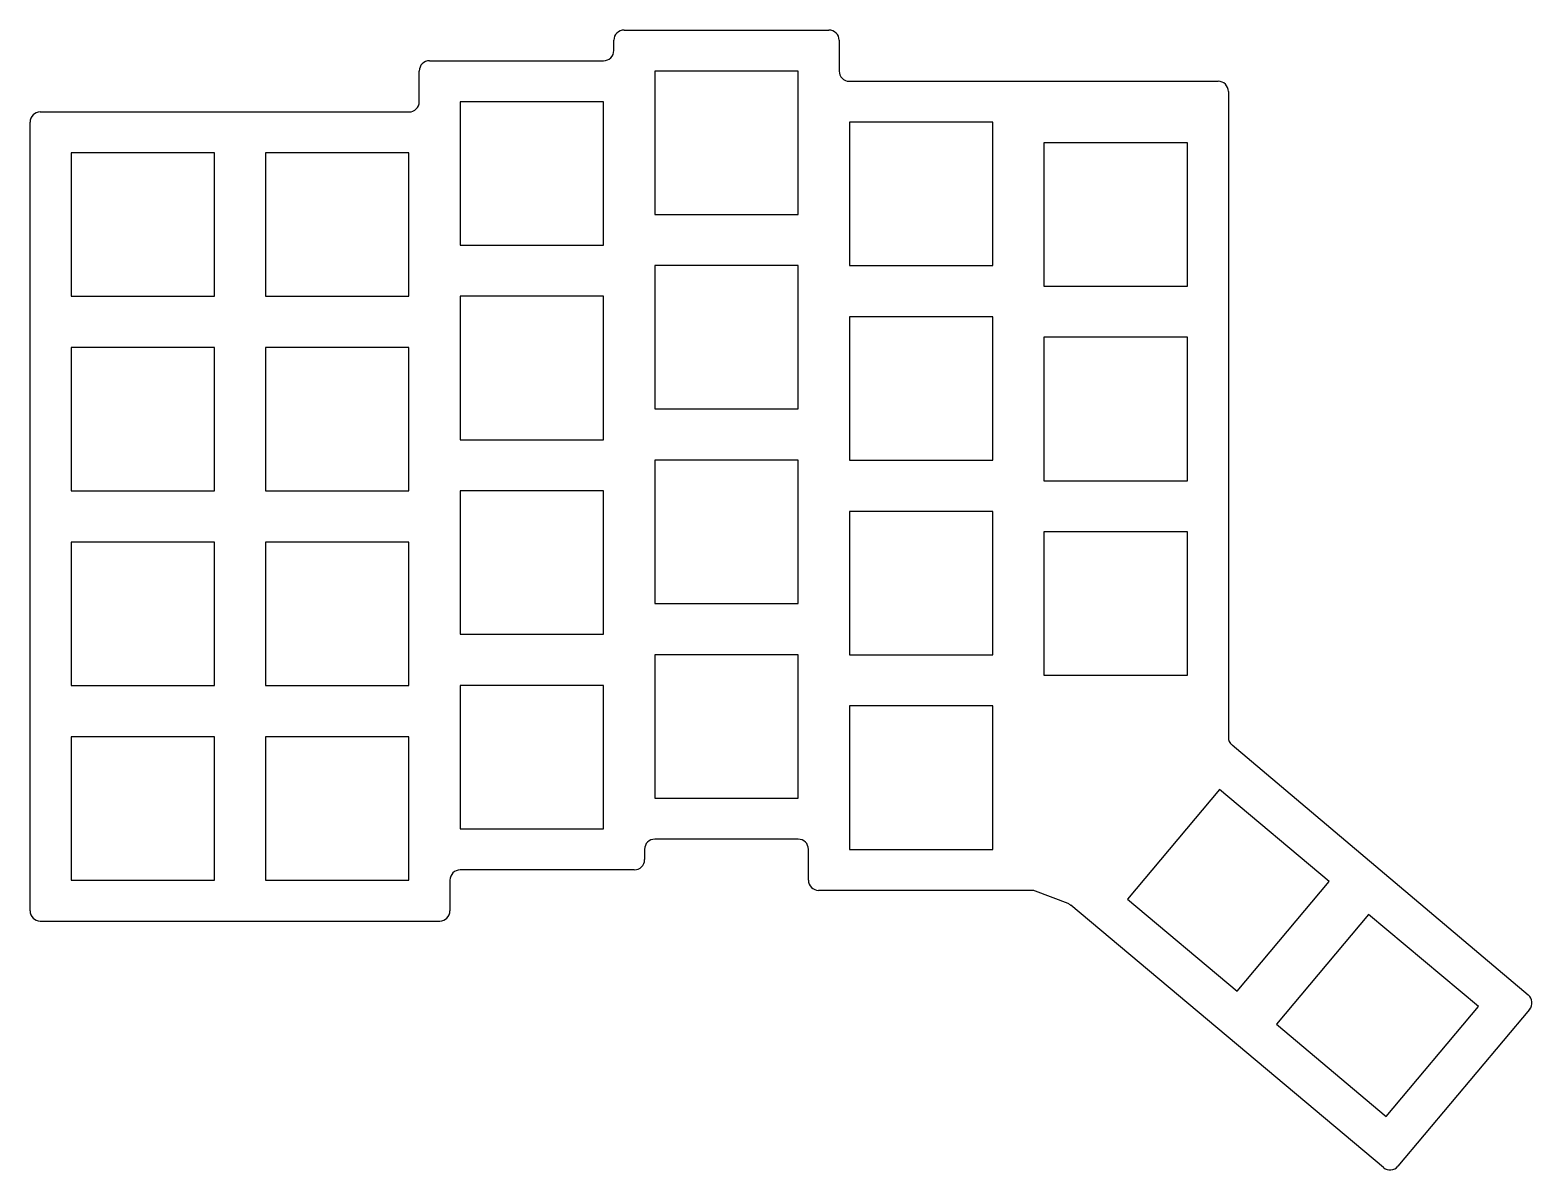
# Model space of a CAD drawing. Header units: millimetres. Extents: x 39 to 186, y -185 to -74.
import ezdxf

# ---------------------------------------------------------------- set-up
doc = ezdxf.new("R2010")
doc.units = ezdxf.units.MM

msp = doc.modelspace()

# ---------------------------------------------------------------- linework, layer by layer
for p, q in [((97, -74), (117, -74)), ((96, -76), (96, -75)), ((118, -75), (118, -78)), ((78, -77), (95, -77)), ((77, -81), (77, -78)), ((114, -78), (100, -78)), ((100, -78), (100, -92)), ((114, -92), (114, -78)), ((119, -79), (155, -79)), ((156, -80), (156, -143.04)), ((40, -82), (76, -82)), ((95, -81), (81, -81)), ((81, -81), (81, -95)), ((95, -95), (95, -81)), ((39, -160), (39, -83)), ((133, -83), (119, -83)), ((119, -83), (119, -97)), ((133, -97), (133, -83)), ((152, -85), (138, -85)), ((138, -85), (138, -99)), ((152, -99), (152, -85)), ((57, -86), (43, -86)), ((43, -86), (43, -100)), ((57, -100), (57, -86)), ((76, -86), (62, -86)), ((62, -86), (62, -100)), ((76, -100), (76, -86)), ((100, -92), (114, -92)), ((81, -95), (95, -95)), ((114, -97), (100, -97)), ((100, -97), (100, -111)), ((114, -111), (114, -97)), ((119, -97), (133, -97)), ((138, -99), (152, -99)), ((43, -100), (57, -100)), ((62, -100), (76, -100)), ((95, -100), (81, -100)), ((81, -100), (81, -114)), ((95, -114), (95, -100)), ((133, -102), (119, -102)), ((119, -102), (119, -116)), ((133, -116), (133, -102)), ((152, -104), (138, -104)), ((138, -104), (138, -118)), ((152, -118), (152, -104)), ((57, -105), (43, -105)), ((43, -105), (43, -119)), ((57, -119), (57, -105)), ((76, -105), (62, -105)), ((62, -105), (62, -119)), ((76, -119), (76, -105)), ((100, -111), (114, -111)), ((81, -114), (95, -114)), ((114, -116), (100, -116)), ((100, -116), (100, -130)), ((114, -130), (114, -116)), ((119, -116), (133, -116)), ((138, -118), (152, -118)), ((43, -119), (57, -119)), ((62, -119), (76, -119)), ((95, -119), (81, -119)), ((81, -119), (81, -133)), ((95, -133), (95, -119)), ((133, -121), (119, -121)), ((119, -121), (119, -135)), ((133, -135), (133, -121)), ((152, -123), (138, -123)), ((138, -123), (138, -137)), ((152, -137), (152, -123)), ((57, -124), (43, -124)), ((43, -124), (43, -138)), ((57, -138), (57, -124)), ((76, -124), (62, -124)), ((62, -124), (62, -138)), ((76, -138), (76, -124)), ((100, -130), (114, -130)), ((81, -133), (95, -133)), ((114, -135), (100, -135)), ((100, -135), (100, -149)), ((114, -149), (114, -135)), ((119, -135), (133, -135)), ((138, -137), (152, -137)), ((43, -138), (57, -138)), ((62, -138), (76, -138)), ((95, -138), (81, -138)), ((81, -138), (81, -152)), ((95, -152), (95, -138)), ((133, -140), (119, -140)), ((119, -140), (119, -154)), ((133, -154), (133, -140)), ((57, -143), (43, -143)), ((43, -143), (43, -157)), ((57, -157), (57, -143)), ((76, -143), (62, -143)), ((62, -143), (62, -157)), ((76, -157), (76, -143)), ((156.36, -143.8), (185.29, -168.21)), ((100, -149), (114, -149)), ((155.14, -148.14), (146.14, -158.86)), ((165.86, -157.14), (155.14, -148.14)), ((81, -152), (95, -152)), ((114, -153), (100, -153)), ((99, -154), (99, -155)), ((115, -157), (115, -154)), ((119, -154), (133, -154)), ((98, -156), (81, -156)), ((43, -157), (57, -157)), ((62, -157), (76, -157)), ((80, -157), (80, -160)), ((136.81, -158), (116, -158)), ((140.35, -159.3), (137.17, -158.07)), ((156.86, -167.86), (165.86, -157.14)), ((171.14, -185.07), (140.63, -159.46)), ((146.14, -158.86), (156.86, -167.86)), ((40, -161), (79, -161)), ((169.69, -160.35), (160.69, -171.08)), ((180.42, -169.35), (169.69, -160.35)), ((171.42, -180.07), (180.42, -169.35)), ((185.41, -169.62), (172.55, -184.94)), ((160.69, -171.08), (171.42, -180.07))]:
    msp.add_line(p, q)
for centre, start, end in [((97, -75), 90, 180), ((117, -75), 0, 90), ((95, -76), 270, 0), ((78, -78), 90, 180), ((119, -78), 180, 270), ((155, -80), 0, 90), ((40, -83), 90, 180), ((76, -81), 270, 0), ((157, -143.04), 180, 229.8431), ((100, -154), 90, 180), ((114, -154), 0, 90), ((98, -155), 270, 0), ((81, -157), 90, 180), ((116, -157), 180, 270), ((136.81, -159), 68.8404, 90), ((139.99, -160.23), 50, 68.8404), ((40, -160), 180, 270), ((79, -160), 270, 0), ((184.64, -168.98), 320, 49.8431), ((171.79, -184.3), 230, 320)]:
    msp.add_arc(centre, 1, start, end)

doc.saveas('drawing.dxf')
